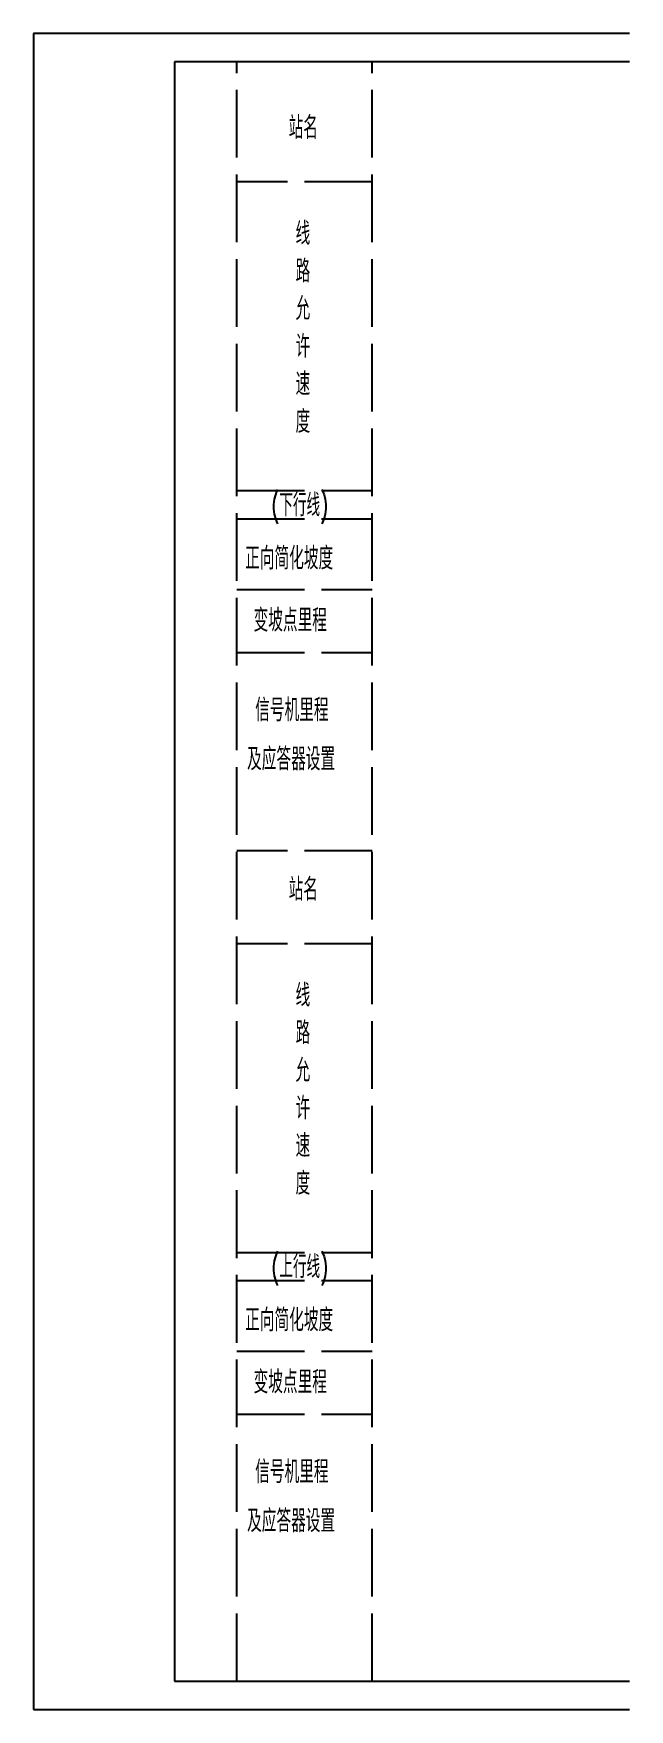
# Model space of a CAD drawing. Header units: millimetres. Extents: x -106 to 0, y -148 to 148.
import ezdxf

# ---------------------------------------------------------------- set-up
doc = ezdxf.new("R2010")
doc.units = ezdxf.units.MM
doc.linetypes.add('ACAD_ISO02W100', pattern=[15, 12, -3])
doc.styles.add('MYSTYLE', font='txt.shx', dxfattribs={"width": 0.8, "bigfont": 'hztxt.shx'})

msp = doc.modelspace()

# ---------------------------------------------------------------- linework, layer by layer
at = {"color": 2}
for p, q in [((-105.58, 148.5), (-105.58, -148.5)), ((-105.58, 148.5), (-105.58, -148.5)), ((0, 148.5), (-105.58, 148.5)), ((-105.58, -148.5), (0, -148.5))]:
    msp.add_line(p, q, dxfattribs=at)
at = {"color": 10}
for p, q in [((-80.58, 143.5), (-80.58, -143.5)), ((-80.58, 143.5), (-80.58, -143.5)), ((0, 143.5), (-80.58, 143.5)), ((-80.58, -143.5), (0, -143.5))]:
    msp.add_line(p, q, dxfattribs=at)
at = {"linetype": 'ACAD_ISO02W100', "lineweight": -3}
for p, q in [((-69.58, -143.5), (-69.58, 143.5)), ((-69.58, -143.5), (-69.58, 143.5)), ((-45.58, -143.5), (-45.58, 143.5)), ((-45.58, -143.5), (-45.58, 143.5)), ((-45.58, 122.21), (-69.58, 122.21)), ((-69.58, 67.5), (-45.58, 67.5)), ((-69.58, 62.5), (-45.58, 62.5)), ((-69.58, 50), (-45.58, 50)), ((-69.58, 38.82), (-45.58, 38.82)), ((-45.58, 3.64), (-69.58, 3.64)), ((-45.58, -12.79), (-69.58, -12.79)), ((-69.58, -67.5), (-45.58, -67.5)), ((-69.58, -72.5), (-45.58, -72.5)), ((-69.58, -85), (-45.58, -85)), ((-69.58, -96.18), (-45.58, -96.18))]:
    msp.add_line(p, q, dxfattribs=at)

# ---------------------------------------------------------------- texts
at = {"linetype": 'ACAD_ISO02W100', "style": 'MYSTYLE'}
for s, width, p in [('站名', 0.65, (-60.38, 129.82)), ('线', 0.65, (-59.16, 111.06)), ('线', 0.65, (-59.16, 111.06)), ('路', 0.65, (-59.16, 104.4)), ('路', 0.65, (-59.16, 104.4)), ('允', 0.65, (-59.16, 97.73)), ('允', 0.65, (-59.16, 97.73)), ('许', 0.65, (-59.16, 91.06)), ('许', 0.65, (-59.16, 91.06)), ('速', 0.65, (-59.16, 84.4)), ('速', 0.65, (-59.16, 84.4)), ('度', 0.65, (-59.16, 77.73)), ('度', 0.65, (-59.16, 77.73)), ('(下行线)', 0.6, (-63.46, 62.95)), ('正向简化坡度', 0.65, (-68.09, 53.51)), ('变坡点里程', 0.65, (-66.6, 42.51)), ('信号机里程', 0.65, (-66.31, 26.61)), ('及应答器设置', 0.65, (-67.75, 17.92)), ('站名', 0.65, (-60.38, -5.18)), ('线', 0.65, (-59.16, -23.94)), ('线', 0.65, (-59.16, -23.94)), ('路', 0.65, (-59.16, -30.6)), ('路', 0.65, (-59.16, -30.6)), ('允', 0.65, (-59.16, -37.27)), ('允', 0.65, (-59.16, -37.27)), ('许', 0.65, (-59.16, -43.94)), ('许', 0.65, (-59.16, -43.94)), ('速', 0.65, (-59.16, -50.6)), ('速', 0.65, (-59.16, -50.6)), ('度', 0.65, (-59.16, -57.27)), ('度', 0.65, (-59.16, -57.27)), ('(上行线)', 0.6, (-63.46, -72.05)), ('正向简化坡度', 0.65, (-68.09, -81.49)), ('变坡点里程', 0.65, (-66.6, -92.49)), ('信号机里程', 0.65, (-66.31, -108.39)), ('及应答器设置', 0.65, (-67.75, -117.08))]:
    msp.add_text(s, height=4, dxfattribs=dict(at, width=width)).set_placement(p)

doc.saveas('drawing.dxf')
